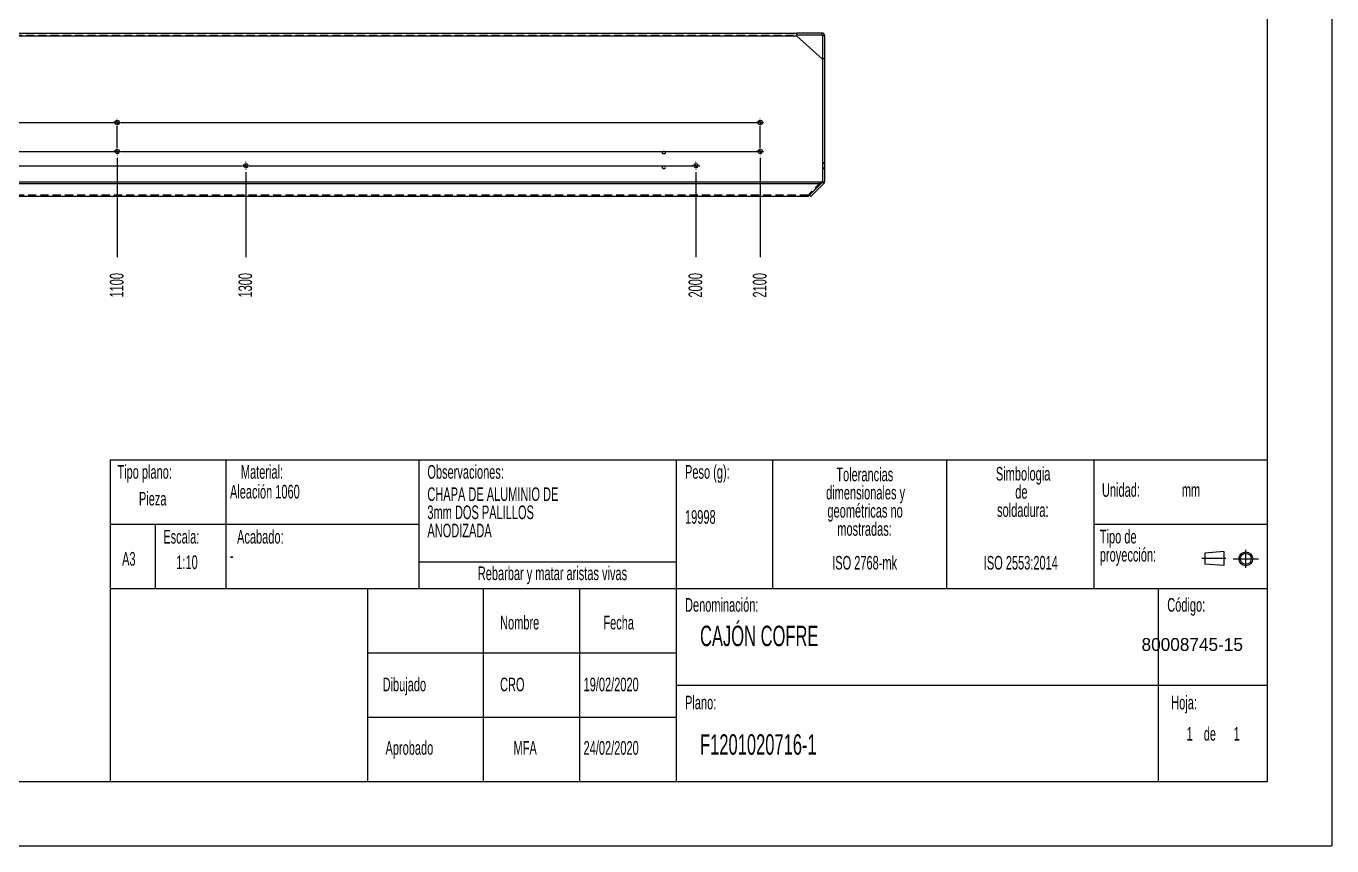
# Model space of a CAD drawing. Extents: x -1067 to 2158, y 0 to 3327.
# Drawn here: x 216.9 to 420, y 0 to 127.4 of the extents above; entities that cross this region are included whole.
import ezdxf

# ---------------------------------------------------------------- set-up
doc = ezdxf.new("R2010")
doc.units = 0
for name, pattern in [('SLD-CENTRADA-TRAZOS-LARGOS', [19.05, 15.24, -1.27, 1.27, -1.27]), ('SLD-CONTINUA', [0]), ('SLD-DISCONTINUA', [1.905, 1.27, -0.635])]:
    doc.linetypes.add(name, pattern=pattern)
doc.layers.get('0').update_dxf_attribs({"linetype": 'CONTINUOUS'})
doc.layers.add('COTAS', color=7, linetype='SLD-CONTINUA')
doc.layers.add('SLD-0', color=179, linetype='SLD-CONTINUA')
doc.styles.add('SLDTEXTSTYLE0', font='TXT', dxfattribs={"width": 0.605})
doc.dimstyles.new('SLDDIMSTYLE1', dxfattribs={"dimtxt": 2.054655, "dimasz": 3, "dimexe": 0, "dimexo": 0.0625, "dimgap": 0.513664, "dimtad": 0, "dimtih": 1, "dimtoh": 1, "dimlfac": 10, "dimrnd": 1e-09, "dimzin": 12, "dimdsep": 46, "dimtxsty": 'SLDTEXTSTYLE0', "dimblk1": 'NONE', "dimblk2": 'NONE', "dimsah": 1, "dimcen": 0.09, "dimadec": 0, "dimazin": 0, "dimtfac": 1, "dimtofl": 0, "dimtmove": 0, "dimatfit": 3, "dimldrblk": 'NONE', "dimfxl": 1, "dimtolj": 1, "dimtzin": 12, "dimarcsym": 0})

# ---------------------------------------------------------------- blocks, each defined once
blk = doc.blocks.new('BLOQUE3')
at = {"color": 7, "linetype": 'SLD-CONTINUA'}
for p, q in [((397.68, 130.95), (395.23, 130.77)), ((395.23, 130.77), (395.23, 129.34)), ((397.68, 130.95), (397.68, 129.16)), ((397.68, 129.16), (395.23, 129.34))]:
    blk.add_line(p, q, dxfattribs=at)
at = {"color": 7, "linetype": 'SLD-CENTRADA-TRAZOS-LARGOS'}
for p, q in [((400.52, 128.85), (400.52, 131.19)), ((397.92, 130.06), (394.8, 130.06)), ((398.88, 130.02), (402.16, 130.02))]:
    blk.add_line(p, q, dxfattribs=at)
at = {"color": 7, "linetype": 'SLD-CONTINUA'}
for radius in [0.892, 0.713]:
    blk.add_circle((400.52, 130.02), radius, dxfattribs=at)
blk = doc.blocks.new('SW_NOTE_0')
at = {"layer": 'SLD-0', "color": 0, "attachment_point": 2, "style": 'SLDTEXTSTYLE0'}
for s, insert, char_height in [('Tolerancias', (7.41, 2.73), 2.1167), ('dimensionales y', (7.54, -0.09), 2.1167), ('geométricas no', (7.46, -2.92), 2.1167), ('mostradas:', (7.38, -5.74), 2.117)]:
    blk.add_mtext(s, dxfattribs=dict(at, insert=insert, char_height=char_height))
blk = doc.blocks.new('SW_NOTE_0_1')
at = {"layer": 'SLD-0', "color": 0, "attachment_point": 1, "style": 'SLDTEXTSTYLE0'}
for s, insert, char_height in [('Tipo de', (0, 2.73), 2.117), ('proyección:', (0, -0.09), 2.1167)]:
    blk.add_mtext(s, dxfattribs=dict(at, insert=insert, char_height=char_height))
blk = doc.blocks.new('SW_NOTE_0_2')
at = {"layer": 'SLD-0', "color": 0, "char_height": 2.117, "attachment_point": 2, "style": 'SLDTEXTSTYLE0'}
for s, insert in [('Simbologia', (7.11, 2.73)), ('de', (6.84, -0.09)), ('soldadura:', (7.06, -2.92))]:
    blk.add_mtext(s, dxfattribs=dict(at, insert=insert))
blk = doc.blocks.new('SW_NOTE_0_4')
at = {"layer": 'SLD-0', "color": 0, "attachment_point": 1, "style": 'SLDTEXTSTYLE0'}
for s, insert, char_height in [('CHAPA DE ALUMINIO DE', (0, 2.73), 2.1167), ('3mm DOS PALILLOS', (0, -0.09), 2.1167), ('ANODIZADA', (0, -2.92), 2.117)]:
    blk.add_mtext(s, dxfattribs=dict(at, insert=insert, char_height=char_height))
blk = doc.blocks.new('SW_NOTE_0_5')
at = {"layer": 'SLD-0', "color": 0, "attachment_point": 2, "style": 'SLDTEXTSTYLE0'}
for s, insert, char_height in [('Tolerancias', (7.41, 2.73), 2.1167), ('dimensionales y', (7.54, -0.09), 2.1167), ('geométricas no', (7.46, -2.92), 2.1167), ('mostradas:', (7.38, -5.74), 2.117)]:
    blk.add_mtext(s, dxfattribs=dict(at, insert=insert, char_height=char_height))
blk = doc.blocks.new('SW_NOTE_0_6')
at = {"layer": 'SLD-0', "color": 0, "attachment_point": 1, "style": 'SLDTEXTSTYLE0'}
for s, insert, char_height in [('Tipo de', (0, 2.73), 2.117), ('proyección:', (0, -0.09), 2.1167)]:
    blk.add_mtext(s, dxfattribs=dict(at, insert=insert, char_height=char_height))
blk = doc.blocks.new('SW_NOTE_0_7')
at = {"layer": 'SLD-0', "color": 0, "char_height": 2.117, "attachment_point": 2, "style": 'SLDTEXTSTYLE0'}
for s, insert in [('Simbologia', (7.11, 2.73)), ('de', (6.84, -0.09)), ('soldadura:', (7.06, -2.92))]:
    blk.add_mtext(s, dxfattribs=dict(at, insert=insert))
blk = doc.blocks.new('SW_NOTE_0_9')
at = {"layer": 'SLD-0', "color": 0, "attachment_point": 1, "style": 'SLDTEXTSTYLE0'}
for s, insert, char_height in [('CHAPA DE ALUMINIO DE', (0, 2.73), 2.1167), ('3mm DOS PALILLOS', (0, -0.09), 2.1167), ('ANODIZADA', (0, -2.92), 2.117)]:
    blk.add_mtext(s, dxfattribs=dict(at, insert=insert, char_height=char_height))
blk = doc.blocks.new('_D_33')
at = {"layer": 'COTAS', "color": 52, "transparency": 16777216}
blk.add_line((231.1, 106.93), (231.1, 91.49), dxfattribs=at)
at = {"layer": 'COTAS', "color": 52, "transparency": 16777216, "insert": (229.95, 85.22), "char_height": 2.117, "attachment_point": 1, "rotation": 90, "style": 'SLDTEXTSTYLE0'}
blk.add_mtext('1100', dxfattribs=at)
blk = doc.blocks.new('_NONE')
blk = doc.blocks.new('_D_34')
at = {"layer": 'COTAS', "color": 52, "transparency": 16777216}
blk.add_line((251.1, 104.72), (251.1, 91.49), dxfattribs=at)
at = {"layer": 'COTAS', "color": 52, "transparency": 16777216, "insert": (249.95, 85.22), "char_height": 2.117, "attachment_point": 1, "rotation": 90, "style": 'SLDTEXTSTYLE0'}
blk.add_mtext('1300', dxfattribs=at)
blk = doc.blocks.new('_D_35')
at = {"layer": 'COTAS', "color": 52, "transparency": 16777216}
blk.add_line((321.1, 104.72), (321.1, 91.49), dxfattribs=at)
at = {"layer": 'COTAS', "color": 52, "transparency": 16777216, "insert": (319.95, 85.22), "char_height": 2.117, "attachment_point": 1, "rotation": 90, "style": 'SLDTEXTSTYLE0'}
blk.add_mtext('2000', dxfattribs=at)
blk = doc.blocks.new('_D_36')
at = {"layer": 'COTAS', "color": 52, "transparency": 16777216}
blk.add_line((331.1, 106.93), (331.1, 91.49), dxfattribs=at)
at = {"layer": 'COTAS', "color": 52, "transparency": 16777216, "insert": (329.95, 85.22), "char_height": 2.117, "attachment_point": 1, "rotation": 90, "style": 'SLDTEXTSTYLE0'}
blk.add_mtext('2100', dxfattribs=at)
blk = doc.blocks.new('SW_CENTERMARKSYMBOL_12')
at = {"layer": 'COTAS', "color": 0}
for p, q in [((-0.5, 0), (-0.58, 0)), ((0, 0), (-0.25, 0)), ((0, 0.5), (0, 0.58)), ((0, 0), (0, 0.25)), ((0, 0), (0, -0.25)), ((0, 0), (0.25, 0)), ((0.5, 0), (0.58, 0)), ((0, -0.5), (0, -0.58))]:
    blk.add_line(p, q, dxfattribs=at)
blk = doc.blocks.new('SW_CENTERMARKSYMBOL_13')
at = {"layer": 'COTAS', "color": 0}
for p, q in [((-0.5, 0), (-0.58, 0)), ((0, 0), (-0.25, 0)), ((0, 0.5), (0, 0.58)), ((0, 0), (0, 0.25)), ((0, 0), (0, -0.25)), ((0, 0), (0.25, 0)), ((0.5, 0), (0.58, 0)), ((0, -0.5), (0, -0.58))]:
    blk.add_line(p, q, dxfattribs=at)
blk = doc.blocks.new('SW_CENTERMARKSYMBOL_16')
at = {"layer": 'COTAS', "color": 0}
for p, q in [((-0.5, 0), (-0.58, 0)), ((0, 0), (-0.25, 0)), ((0, 0.5), (0, 0.58)), ((0, 0), (0, 0.25)), ((0, 0), (0, -0.25)), ((0, 0), (0.25, 0)), ((0.5, 0), (0.58, 0)), ((0, -0.5), (0, -0.58))]:
    blk.add_line(p, q, dxfattribs=at)
blk = doc.blocks.new('SW_CENTERMARKSYMBOL_17')
at = {"layer": 'COTAS', "color": 0}
for p, q in [((-0.5, 0), (-0.58, 0)), ((0, 0), (-0.25, 0)), ((0, 0.5), (0, 0.58)), ((0, 0), (0, 0.25)), ((0, 0), (0, -0.25)), ((0, 0), (0.25, 0)), ((0.5, 0), (0.58, 0)), ((0, -0.5), (0, -0.58))]:
    blk.add_line(p, q, dxfattribs=at)
blk = doc.blocks.new('SW_CENTERMARKSYMBOL_19')
at = {"layer": 'COTAS', "color": 0}
for p, q in [((-0.5, 0), (-0.58, 0)), ((0, 0), (-0.25, 0)), ((0, 0.5), (0, 0.58)), ((0, 0), (0, 0.25)), ((0, 0), (0, -0.25)), ((0, 0), (0.25, 0)), ((0.5, 0), (0.58, 0)), ((0, -0.5), (0, -0.58))]:
    blk.add_line(p, q, dxfattribs=at)
blk = doc.blocks.new('SW_CENTERMARKSYMBOL_20')
at = {"layer": 'COTAS', "color": 0}
for p, q in [((-0.5, 0), (-0.58, 0)), ((0, 0), (-0.25, 0)), ((0, 0.5), (0, 0.58)), ((0, 0), (0, 0.25)), ((0, 0), (0, -0.25)), ((0, 0), (0.25, 0)), ((0.5, 0), (0.58, 0)), ((0, -0.5), (0, -0.58))]:
    blk.add_line(p, q, dxfattribs=at)
blk = doc.blocks.new('SW_CENTERMARKSYMBOL_21')
at = {"layer": 'COTAS', "color": 0}
for p, q in [((-0.5, 0), (-0.58, 0)), ((0, 0), (-0.25, 0)), ((0, 0.5), (0, 0.58)), ((0, 0), (0, 0.25)), ((0, 0), (0, -0.25)), ((0, 0), (0.25, 0)), ((0.5, 0), (99.5, 0)), ((100, 0), (99.75, 0)), ((100, 0.5), (100, 0.58)), ((100, 0), (100, 0.25)), ((100, 0), (100, -0.25)), ((100, 0), (100.25, 0)), ((100.5, 0), (199.5, 0)), ((200, 0), (199.75, 0)), ((200, 0.5), (200, 0.58)), ((200, 0), (200, 0.25)), ((200, 0), (200, -0.25)), ((200, 0), (200.25, 0)), ((200.5, 0), (200.58, 0)), ((0, -4), (0, -0.5)), ((100, -4), (100, -0.5)), ((200, -4), (200, -0.5)), ((-0.5, -4.5), (-0.58, -4.5)), ((0, -4.5), (-0.25, -4.5)), ((0, -4.5), (0, -4.25)), ((0, -4.5), (0, -4.75)), ((0, -4.5), (0.25, -4.5)), ((0, -5), (0, -5.08)), ((0.5, -4.5), (99.5, -4.5)), ((100, -4.5), (99.75, -4.5)), ((100, -4.5), (100, -4.25)), ((100, -4.5), (100, -4.75)), ((100, -4.5), (100.25, -4.5)), ((100, -5), (100, -5.08)), ((100.5, -4.5), (199.5, -4.5)), ((200, -4.5), (199.75, -4.5)), ((200, -4.5), (200, -4.25)), ((200, -4.5), (200, -4.75)), ((200, -4.5), (200.25, -4.5)), ((200, -5), (200, -5.08)), ((200.5, -4.5), (200.58, -4.5))]:
    blk.add_line(p, q, dxfattribs=at)
blk = doc.blocks.new('SW_CENTERMARKSYMBOL_22')
at = {"layer": 'COTAS', "color": 0}
for p, q in [((-0.5, 0), (-0.58, 0)), ((0, 0), (-0.25, 0)), ((0, 0.5), (0, 0.58)), ((0, 0), (0, 0.25)), ((0, 0), (0, -0.25)), ((0, 0), (0.25, 0)), ((0.5, 0), (69.5, 0)), ((70, 0.5), (70, 0.58)), ((70, 0), (70, 0.25)), ((70.5, 0), (109.5, 0)), ((110, 0), (109.75, 0)), ((110, 0.5), (110, 0.58)), ((110, 0), (110, 0.25)), ((110, 0), (110, -0.25)), ((110, 0), (110.25, 0)), ((110.5, 0), (179.5, 0)), ((180, 0), (179.75, 0)), ((180, 0.5), (180, 0.58)), ((180, 0), (180, 0.25)), ((180, 0), (180, -0.25)), ((180, 0), (180.25, 0)), ((180.5, 0), (180.58, 0)), ((0, -0.5), (0, -0.58)), ((70, 0), (69.75, 0)), ((70, 0), (70, -0.25)), ((70, 0), (70.25, 0)), ((70, -0.5), (70, -0.58)), ((110, -0.5), (110, -0.58)), ((180, -0.5), (180, -0.58))]:
    blk.add_line(p, q, dxfattribs=at)

msp = doc.modelspace()

# ---------------------------------------------------------------- linework, layer by layer
at = {"color": 7, "linetype": 'SLD-CONTINUA'}
for p, q in [((420, 297), (420, 0)), ((410, 10), (410, 287)), ((125.49364755, 126.3217618), (336.71488951, 126.3217618)), ((125.49364755, 125.92176178), (336.71488951, 125.92176178)), ((336.71488951, 126.3217618), (336.71488951, 125.92176178)), ((340.70426414, 126.3217618), (336.71488951, 126.3217618)), ((340.70426414, 126.02176179), (336.71488951, 126.02176179)), ((340.79719971, 122.29146075), (336.71488951, 125.92176178)), ((340.70426414, 126.3217618), (340.70426414, 126.02176179)), ((341.10427091, 125.92176178), (340.80426882, 125.92176178)), ((340.80426882, 125.92176178), (340.80426882, 122.31548254)), ((341.10427091, 125.92176178), (341.10427091, 122.31548254)), ((340.79719971, 122.29146075), (340.79719971, 103.21744729)), ((340.80426882, 122.31548254), (340.80426882, 103.21744729)), ((341.10427091, 122.31548254), (340.80426882, 122.31548254)), ((341.10427091, 122.31548254), (341.10427091, 103.21744729)), ((121.41133735, 103.21744729), (340.79719971, 103.21744729)), ((121.67196462, 102.93460388), (340.53657244, 102.93460388)), ((340.53657244, 102.93460388), (338.53241394, 100.9304424)), ((338.7708206, 101.14257235), (340.77497909, 103.14673681)), ((338.98295353, 100.9304424), (340.98711202, 102.93460388)), ((340.77497909, 103.14673681), (340.80426882, 103.21744729)), ((340.98711202, 102.93460388), (340.77497909, 103.14673681)), ((340.80426882, 103.21744729), (341.10427091, 103.21744729)), ((338.53241394, 100.9304424), (123.67612312, 100.9304424)), ((338.98295353, 100.9304424), (338.7708206, 101.14257235)), ((230, 60), (410, 60)), ((230, 60), (230, 10)), ((20, 10), (410, 10)), ((7.53061837, 0), (420, 0))]:
    msp.add_line(p, q, dxfattribs=at)
at = {"color": 7, "linetype": 'SLD-DISCONTINUA'}
for p, q in [((125.49364755, 126.02176179), (336.71488951, 126.02176179)), ((341.10427091, 106.16744656), (340.80426882, 106.16744656)), ((341.10427091, 106.04744751), (340.80426882, 106.04744751)), ((340.80426882, 105.38744677), (341.10427091, 105.38744677)), ((340.80426882, 105.26744772), (341.10427091, 105.26744772)), ((340.53657244, 103.14673681), (121.67196462, 103.14673681)), ((340.53657244, 103.14673681), (338.53241394, 101.14257235)), ((340.79719971, 103.21744729), (340.53657244, 103.14673681)), ((340.53657244, 102.93460388), (340.53657244, 103.14673681)), ((338.53241394, 101.14257235), (123.67612312, 101.14257235)), ((338.53241394, 101.14257235), (338.53241394, 100.9304424))]:
    msp.add_line(p, q, dxfattribs=at)
at = {"color": 7, "linetype": 'SLD-CONTINUA', "flags": 128}
for points in [[(340.79719971, 103.21744729), (340.66688011, 103.06437362), (340.53657244, 102.93460388)], [(340.98711202, 102.93460388), (341.07382486, 103.06437362), (341.10427091, 103.21744729)]]:
    msp.add_lwpolyline(points, dxfattribs=at)
at = {"color": 7, "linetype": 'SLD-CONTINUA'}
for centre in [(231.10426853, 112.42644145), (331.10426853, 112.42644145), (231.10426853, 107.92644145), (331.10426853, 107.92644145), (251.10426853, 105.71744722), (321.10426853, 105.71744722)]:
    msp.add_circle(centre, 0.33, dxfattribs=at)
at = {"color": 7, "linetype": 'SLD-DISCONTINUA'}
for centre in [(316.10426853, 107.7517618), (316.10426853, 105.4517618)]:
    msp.add_circle(centre, 0.225, dxfattribs=at)
at = {"color": 7, "linetype": 'SLD-CONTINUA'}
for radius, start in [(0.4, 0), (0.1, 359.9999999999)]:
    msp.add_arc((340.70426853, 125.9217618), radius, start, 90, dxfattribs=at)
at = {"layer": 'SLD-0'}
for p, q in [((248, 60), (248, 40)), ((278, 60), (278, 40)), ((318, 60), (318, 40)), ((333, 60), (333, 40)), ((360.08171045, 60), (360.08171045, 40)), ((383, 60), (383, 40)), ((230, 50), (248, 50)), ((237, 50), (237, 40)), ((248, 50), (278, 50)), ((383, 50), (410, 50)), ((278, 44.15792826), (318, 44.15792826)), ((230, 40), (410, 40)), ((270, 40), (270, 10)), ((288, 40), (288, 10)), ((303, 40), (303, 10)), ((318, 40), (318, 10)), ((393, 40), (393, 10)), ((270, 30), (318, 30)), ((318, 25), (393, 25)), ((393, 25), (410, 25)), ((270, 20), (318, 20))]:
    msp.add_line(p, q, dxfattribs=at)

# ---------------------------------------------------------------- block references
at = {"color": 7, "linetype": 'Continuous', "xscale": 1.2, "yscale": 1.2, "zscale": 1.2}
msp.add_blockref('BLOQUE3', (-74.01075556, -111.40755219), dxfattribs=at)
msp.add_blockref('BLOQUE3', (-74.01075556, -111.40755219), dxfattribs=at)
at = {"layer": 'COTAS', "color": 52}
for name, p in [('SW_CENTERMARKSYMBOL_21', (131.10426853, 112.42644145)), ('SW_CENTERMARKSYMBOL_17', (231.10426853, 112.42644145)), ('SW_CENTERMARKSYMBOL_13', (331.10426853, 112.42644145)), ('SW_CENTERMARKSYMBOL_16', (231.10426853, 107.92644145)), ('SW_CENTERMARKSYMBOL_12', (331.10426853, 107.92644145)), ('SW_CENTERMARKSYMBOL_22', (141.10426853, 105.71744722)), ('SW_CENTERMARKSYMBOL_19', (251.10426853, 105.71744722)), ('SW_CENTERMARKSYMBOL_20', (321.10426853, 105.71744722))]:
    msp.add_blockref(name, p, dxfattribs=at)
at = {"layer": 'SLD-0'}
for name, p in [('SW_NOTE_0', (339.94542139, 56.0559764)), ('SW_NOTE_0_5', (339.94542139, 56.0559764)), ('SW_NOTE_0_2', (364.87312155, 56.16554269)), ('SW_NOTE_0_7', (364.87312155, 56.16554269)), ('SW_NOTE_0_4', (279.33861511, 52.98958879)), ('SW_NOTE_0_9', (279.33861511, 52.98958879)), ('SW_NOTE_0_1', (383.91399545, 46.39094542)), ('SW_NOTE_0_6', (383.91399545, 46.39094542))]:
    msp.add_blockref(name, p, dxfattribs=at)

# ---------------------------------------------------------------- texts
at = {"insert": (390.40245476, 32.29947525), "char_height": 2, "attachment_point": 1}
msp.add_mtext_dynamic_manual_height_columns('80008745-15', width=14.3475489476, gutter_width=17.5, heights=[0], dxfattribs=at)
at = {"layer": 'SLD-0', "style": 'SLDTEXTSTYLE0'}
for s, insert, char_height, attachment_point in [('Tipo plano:', (231.12929082, 59.18086464), 2.1166666667, 1), ('Tipo plano:', (231.12929082, 59.18086464), 2.1166666667, 1), ('Material:', (250.32966909, 59.18086464), 2.116666667, 1), ('Material:', (250.32966909, 59.18086464), 2.116666667, 1), ('Observaciones:', (279.33861511, 59.18086464), 2.1166666667, 1), ('Observaciones:', (279.33861511, 59.18086464), 2.1166666667, 1), ('Peso (g):', (319.40305943, 59.18086464), 2.116666667, 1), ('Peso (g):', (319.40305943, 59.18086464), 2.116666667, 1), ('Pieza', (234.47259474, 55.01919565), 2.116666667, 1), ('Pieza', (234.47259474, 55.01919565), 2.116666667, 1), ('Aleación 1060', (248.63482853, 56.10575879), 2.1166666667, 1), ('Aleación 1060', (248.63482853, 56.10575879), 2.1166666667, 1), ('Unidad:', (384.24614919, 56.37062815), 2.116666667, 1), ('Unidad:', (384.24614919, 56.37062815), 2.116666667, 1), ('mm', (396.66217784, 56.37062815), 2.116666667, 1), ('mm', (396.66217784, 56.37062815), 2.116666667, 1), ('19998', (319.40305943, 52.1813088), 2.116666667, 1), ('19998', (319.40305943, 52.1813088), 2.116666667, 1), ('Escala:', (238.26310497, 49.10146847), 2.116666667, 1), ('Escala:', (238.26310497, 49.10146847), 2.116666667, 1), ('Acabado:', (249.73827693, 49.10146847), 2.116666667, 1), ('Acabado:', (249.73827693, 49.10146847), 2.116666667, 1), ('A3', (231.85934892, 45.67436774), 2.116666667, 1), ('A3', (231.85934892, 45.67436774), 2.116666667, 1), ('1:10', (240.2902322, 45.13474483), 2.116666667, 1), ('1:10', (240.2902322, 45.13474483), 2.116666667, 1), ('-', (248.63482853, 46.17572505), 2.11666667, 1), ('-', (248.63482853, 46.17572505), 2.11666667, 1), ('ISO 2768-mk', (347.33660555, 45.06001736), 2.1166666667, 2), ('ISO 2768-mk', (347.33660555, 45.06001736), 2.1166666667, 2), ('ISO 2553:2014', (371.6253871, 45.06001736), 2.1166666667, 2), ('ISO 2553:2014', (371.6253871, 45.06001736), 2.1166666667, 2), ('Rebarbar y matar aristas vivas', (298.78549011, 43.4237297), 2.1166666667, 2), ('Rebarbar y matar aristas vivas', (298.78549011, 43.4237297), 2.1166666667, 2), ('Denominación:', (319.40305943, 38.51431126), 2.1166666667, 1), ('Denominación:', (319.40305943, 38.51431126), 2.1166666667, 1), ('Código:', (394.39793937, 38.51431126), 2.116666667, 1), ('Código:', (394.39793937, 38.51431126), 2.116666667, 1), ('Nombre', (290.63774587, 35.75483379), 2.116666667, 1), ('Nombre', (290.63774587, 35.75483379), 2.116666667, 1), ('Fecha', (306.70833095, 35.75483379), 2.116666667, 1), ('Fecha', (306.70833095, 35.75483379), 2.116666667, 1), ('CAJÓN COFRE', (321.73896976, 34.21733212), 3.175, 1), ('CAJÓN COFRE', (321.73896976, 34.21733212), 3.175, 1), ('Dibujado', (272.3731861, 26.14030871), 2.116666667, 1), ('Dibujado', (272.3731861, 26.14030871), 2.116666667, 1), ('CRO', (290.63774587, 26.14030877), 2.116666667, 1), ('19/02/2020', (303.6286535, 26.14030877), 2.116666667, 1), ('Plano:', (319.40305943, 23.33826749), 2.116666667, 1), ('Plano:', (319.40305943, 23.33826749), 2.116666667, 1), ('Hoja:', (395.01391774, 23.33826749), 2.116666667, 1), ('Hoja:', (395.01391774, 23.33826749), 2.116666667, 1), ('1', (397.41271376, 18.47490375), 2.11666667, 1), ('1', (397.41271376, 18.47490375), 2.11666667, 1), ('1', (397.41271376, 18.47490375), 2.11666667, 1), ('1', (397.41271376, 18.47490375), 2.11666667, 1), ('de', (400.07750248, 18.47490369), 2.116666667, 1), ('de', (400.07750248, 18.47490369), 2.116666667, 1), ('de', (400.07750248, 18.47490369), 2.116666667, 1), ('de', (400.07750248, 18.47490369), 2.116666667, 1), ('1', (404.73079952, 18.47490375), 2.11666667, 1), ('1', (404.73079952, 18.47490375), 2.11666667, 1), ('1', (404.73079952, 18.47490375), 2.11666667, 1), ('1', (404.73079952, 18.47490375), 2.11666667, 1), ('Aprobado', (272.82454183, 16.28235867), 2.116666667, 1), ('Aprobado', (272.82454183, 16.28235867), 2.116666667, 1), ('MFA', (292.73505847, 16.28235873), 2.116666667, 1), ('24/02/2020', (303.6286535, 16.28235873), 2.116666667, 1), ('F1201020716-1', (321.73896976, 17.34676089), 3.175, 1), ('F1201020716-1', (321.73896976, 17.34676089), 3.175, 1)]:
    msp.add_mtext(s, dxfattribs=dict(at, insert=insert, char_height=char_height, attachment_point=attachment_point))

# ---------------------------------------------------------------- dimensions: what is measured, and where the dimension line sits
at = {"layer": 'COTAS', "color": 52}
for feature_location, offset, picture, middle in [((231.10426853, 107.92644145), (0, -16.43688844), '_D_33', (231.10426853, 88.35375056)), ((331.10426853, 107.92644145), (0, -16.43688844), '_D_36', (331.10426853, 88.35375056)), ((251.10426853, 105.71744722), (0, -14.22789421), '_D_34', (251.10426853, 88.35375056)), ((321.10426853, 105.71744722), (0, -14.22789421), '_D_35', (321.10426853, 88.35375056))]:
    dim = msp.add_ordinate_dim(feature_location=feature_location, offset=offset, dtype=1, origin=(121.10426853, 103.21744722), dimstyle='SLDDIMSTYLE1', dxfattribs=at)
    dim.commit()
    dim.dimension.update_dxf_attribs({"geometry": picture, "text_midpoint": middle})

doc.saveas('drawing.dxf')
